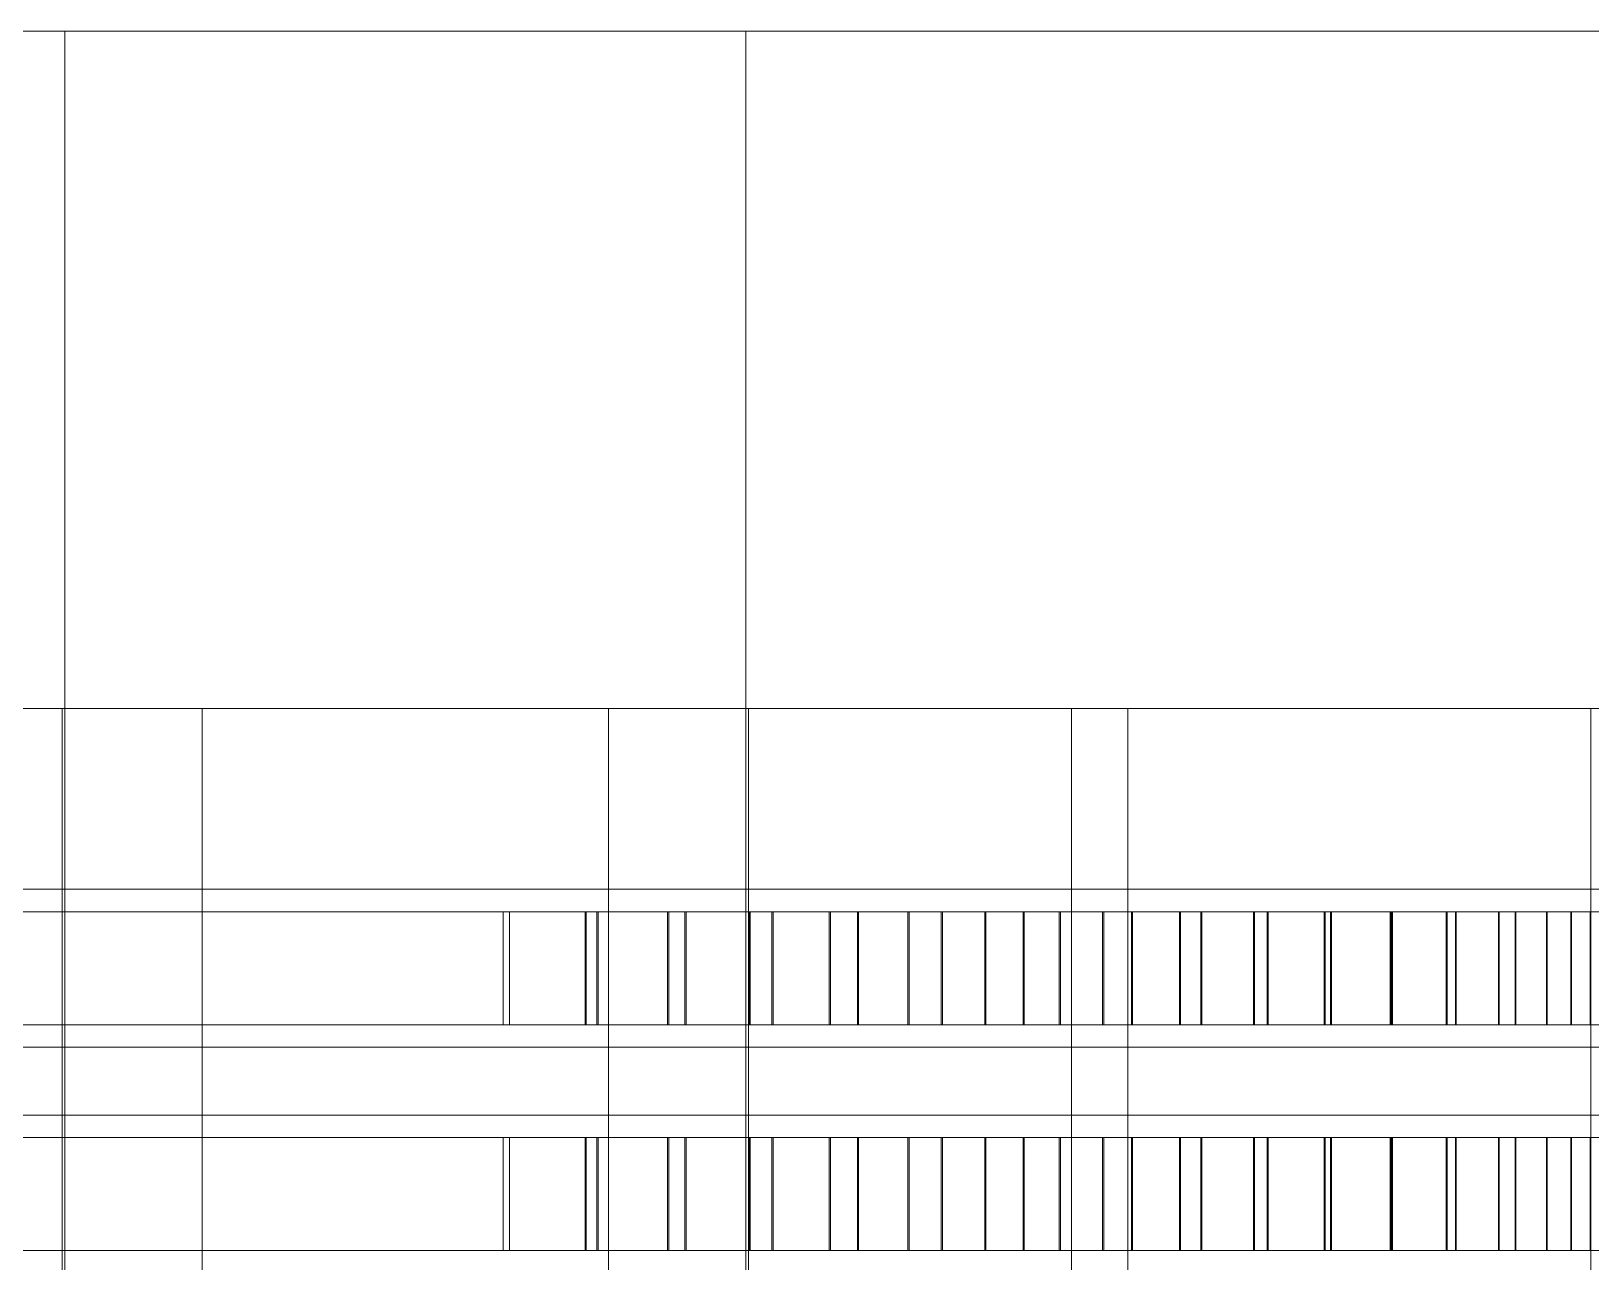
# Model space of a CAD drawing. Header units: millimetres. Extents: x -1970 to 59977, y -65068 to 6837.
# Drawn here: x 27065 to 27203.2, y -19559 to -19450 of the extents above; entities that cross this region are included whole.
import ezdxf

# ---------------------------------------------------------------- set-up
doc = ezdxf.new("R2010")
doc.units = ezdxf.units.MM
doc.layers.add('superior_briquetadora', color=7, linetype='Continuous', lineweight=0)

msp = doc.modelspace()

# ---------------------------------------------------------------- linework, layer by layer
at = {"layer": 'superior_briquetadora'}
for p, q in [((27049.229, -19450), (27068.58, -19450)), ((27071.011, -19450), (27068.024, -19450)), ((27068.024, -19450), (27068.024, -19599.2)), ((27068.58, -19450), (27088.279, -19450)), ((27079.381, -19450), (27071.011, -19450)), ((27091.475, -19450), (27079.381, -19450)), ((27088.279, -19450), (27108.094, -19450)), ((27104.898, -19450), (27091.475, -19450)), ((27116.993, -19450), (27104.898, -19450)), ((27108.094, -19450), (27127.793, -19450)), ((27125.362, -19450), (27116.993, -19450)), ((27128.349, -19450), (27125.362, -19450)), ((27127.793, -19450), (27147.144, -19450)), ((27128.349, -19450), (27128.349, -19599.2)), ((27147.144, -19450), (27165.922, -19450)), ((27165.922, -19450), (27183.905, -19450)), ((27183.905, -19450), (27200.884, -19450)), ((27200.884, -19450), (27216.658, -19450)), ((27050.692, -19510), (27069.259, -19510)), ((27071.527, -19510), (27062.305, -19510)), ((27067.787, -19510), (27067.787, -19660)), ((27070.797, -19510), (27067.787, -19510)), ((27069.259, -19510), (27088.472, -19510)), ((27079.232, -19510), (27070.797, -19510)), ((27077.909, -19510), (27071.527, -19510)), ((27080.187, -19510), (27077.909, -19510)), ((27091.422, -19510), (27079.232, -19510)), ((27080.187, -19660), (27080.187, -19510)), ((27088.472, -19510), (27107.901, -19510)), ((27104.951, -19510), (27091.422, -19510)), ((27117.141, -19510), (27104.951, -19510)), ((27107.901, -19510), (27127.114, -19510)), ((27116.187, -19660), (27116.187, -19510)), ((27118.464, -19510), (27116.187, -19510)), ((27125.576, -19510), (27117.141, -19510)), ((27124.846, -19510), (27118.464, -19510)), ((27134.069, -19510), (27124.846, -19510)), ((27128.587, -19510), (27125.576, -19510)), ((27127.114, -19510), (27145.681, -19510)), ((27128.587, -19510), (27128.587, -19660)), ((27144.305, -19510), (27134.069, -19510)), ((27153.527, -19510), (27144.305, -19510)), ((27145.681, -19510), (27163.187, -19510)), ((27159.909, -19510), (27153.527, -19510)), ((27157.187, -19660), (27157.187, -19510)), ((27159.464, -19510), (27157.187, -19510)), ((27165.846, -19510), (27159.464, -19510)), ((27162.187, -19510), (27159.909, -19510)), ((27162.187, -19660), (27162.187, -19510)), ((27163.187, -19510), (27179.24, -19510)), ((27175.069, -19510), (27165.846, -19510)), ((27185.305, -19510), (27175.069, -19510)), ((27179.24, -19510), (27193.483, -19510)), ((27194.527, -19510), (27185.305, -19510)), ((27193.483, -19510), (27205.598, -19510)), ((27200.909, -19510), (27194.527, -19510)), ((27203.187, -19510), (27200.909, -19510)), ((27203.187, -19660), (27203.187, -19510)), ((27049.983, -19526), (27068.728, -19526)), ((27050.692, -19526), (27069.259, -19526)), ((27068.728, -19526), (27088.277, -19526)), ((27069.259, -19526), (27088.472, -19526)), ((27088.277, -19526), (27108.096, -19526)), ((27088.472, -19526), (27107.901, -19526)), ((27107.901, -19526), (27127.114, -19526)), ((27108.096, -19526), (27127.645, -19526)), ((27127.114, -19526), (27145.681, -19526)), ((27127.645, -19526), (27146.39, -19526)), ((27145.681, -19526), (27163.187, -19526)), ((27146.39, -19526), (27163.82, -19526)), ((27163.187, -19526), (27179.24, -19526)), ((27163.82, -19526), (27179.46, -19526)), ((27179.24, -19526), (27193.483, -19526)), ((27179.46, -19526), (27192.883, -19526)), ((27192.883, -19526), (27203.723, -19526)), ((27193.483, -19526), (27205.598, -19526)), ((25349.739, -19528), (27106.851, -19528)), ((25350.312, -19528), (27107.423, -19528)), ((27114.11, -19528), (25367.799, -19528)), ((27115.163, -19528), (25368.852, -19528)), ((27106.851, -19528), (27114.217, -19528)), ((27106.851, -19538), (27106.851, -19528)), ((27107.423, -19528), (27115.277, -19528)), ((27107.423, -19538), (27107.423, -19528)), ((27121.418, -19528), (27114.11, -19528)), ((27114.11, -19538), (27114.11, -19528)), ((27114.217, -19528), (27121.523, -19528)), ((27114.217, -19538), (27114.217, -19528)), ((27122.954, -19528), (27115.163, -19528)), ((27115.163, -19538), (27115.163, -19528)), ((27115.277, -19528), (27123.066, -19528)), ((27115.277, -19538), (27115.277, -19528)), ((27128.638, -19528), (27121.418, -19528)), ((27121.418, -19538), (27121.418, -19528)), ((27121.523, -19528), (27128.742, -19528)), ((27121.523, -19538), (27121.523, -19528)), ((27130.651, -19528), (27122.954, -19528)), ((27122.954, -19538), (27122.954, -19528)), ((27123.066, -19528), (27130.762, -19528)), ((27123.066, -19538), (27123.066, -19528)), ((27135.744, -19528), (27128.638, -19528)), ((27128.638, -19538), (27128.638, -19528)), ((27128.742, -19528), (27135.846, -19528)), ((27128.742, -19538), (27128.742, -19528)), ((27138.227, -19528), (27130.651, -19528)), ((27130.651, -19538), (27130.651, -19528)), ((27130.762, -19528), (27138.336, -19528)), ((27130.762, -19538), (27130.762, -19528)), ((27142.71, -19528), (27135.744, -19528)), ((27135.744, -19538), (27135.744, -19528)), ((27135.846, -19528), (27142.809, -19528)), ((27135.846, -19538), (27135.846, -19528)), ((27145.653, -19528), (27138.227, -19528)), ((27138.227, -19538), (27138.227, -19528)), ((27138.336, -19528), (27145.76, -19528)), ((27138.336, -19538), (27138.336, -19528)), ((27149.508, -19528), (27142.71, -19528)), ((27142.71, -19538), (27142.71, -19528)), ((27142.809, -19528), (27149.606, -19528)), ((27142.809, -19538), (27142.809, -19528)), ((27152.902, -19528), (27145.653, -19528)), ((27145.653, -19538), (27145.653, -19528)), ((27145.76, -19528), (27153.005, -19528)), ((27145.76, -19538), (27145.76, -19528)), ((27156.115, -19528), (27149.508, -19528)), ((27149.508, -19538), (27149.508, -19528)), ((27149.606, -19528), (27156.209, -19528)), ((27149.606, -19538), (27149.606, -19528)), ((27159.945, -19528), (27152.902, -19528)), ((27152.902, -19538), (27152.902, -19528)), ((27153.005, -19528), (27160.045, -19528)), ((27153.005, -19538), (27153.005, -19528)), ((27162.505, -19528), (27156.115, -19528)), ((27156.115, -19538), (27156.115, -19528)), ((27156.209, -19528), (27162.596, -19528)), ((27156.209, -19538), (27156.209, -19528)), ((27166.757, -19528), (27159.945, -19528)), ((27159.945, -19538), (27159.945, -19528)), ((27160.045, -19528), (27166.854, -19528)), ((27160.045, -19538), (27160.045, -19528)), ((27168.653, -19528), (27162.505, -19528)), ((27162.505, -19538), (27162.505, -19528)), ((27162.596, -19528), (27168.741, -19528)), ((27162.596, -19538), (27162.596, -19528)), ((27173.312, -19528), (27166.757, -19528)), ((27166.757, -19538), (27166.757, -19528)), ((27166.854, -19528), (27173.405, -19528)), ((27166.854, -19538), (27166.854, -19528)), ((27174.538, -19528), (27168.653, -19528)), ((27168.653, -19538), (27168.653, -19528)), ((27168.741, -19528), (27174.621, -19528)), ((27168.741, -19538), (27168.741, -19528)), ((27179.586, -19528), (27173.312, -19528)), ((27173.312, -19538), (27173.312, -19528)), ((27173.405, -19528), (27179.675, -19528)), ((27173.405, -19538), (27173.405, -19528)), ((27180.137, -19528), (27174.538, -19528)), ((27174.538, -19538), (27174.538, -19528)), ((27174.621, -19528), (27180.216, -19528)), ((27174.621, -19538), (27174.621, -19528)), ((27185.555, -19528), (27179.586, -19528)), ((27179.586, -19538), (27179.586, -19528)), ((27179.675, -19528), (27185.64, -19528)), ((27179.675, -19538), (27179.675, -19528)), ((27185.429, -19528), (27180.137, -19528)), ((27180.137, -19538), (27180.137, -19528)), ((27180.216, -19528), (27185.503, -19528)), ((27180.216, -19538), (27180.216, -19528)), ((27190.394, -19528), (27185.429, -19528)), ((27185.429, -19538), (27185.429, -19528)), ((27185.503, -19528), (27190.464, -19528)), ((27185.503, -19538), (27185.503, -19528)), ((27191.197, -19528), (27185.555, -19528)), ((27185.555, -19538), (27185.555, -19528)), ((27185.64, -19528), (27191.276, -19528)), ((27185.64, -19538), (27185.64, -19528)), ((27195.014, -19528), (27190.394, -19528)), ((27190.394, -19538), (27190.394, -19528)), ((27190.464, -19528), (27195.079, -19528)), ((27190.464, -19538), (27190.464, -19528)), ((27196.491, -19528), (27191.197, -19528)), ((27191.197, -19538), (27191.197, -19528)), ((27191.276, -19528), (27196.565, -19528)), ((27191.276, -19538), (27191.276, -19528)), ((27199.272, -19528), (27195.014, -19528)), ((27195.014, -19538), (27195.014, -19528)), ((27195.079, -19528), (27199.331, -19528)), ((27195.079, -19538), (27195.079, -19528)), ((27201.416, -19528), (27196.491, -19528)), ((27196.491, -19538), (27196.491, -19528)), ((27196.565, -19528), (27201.485, -19528)), ((27196.565, -19538), (27196.565, -19528)), ((27203.15, -19528), (27199.272, -19528)), ((27199.272, -19538), (27199.272, -19528)), ((27199.331, -19528), (27203.204, -19528)), ((27199.331, -19538), (27199.331, -19528)), ((27205.955, -19528), (27201.416, -19528)), ((27201.416, -19538), (27201.416, -19528)), ((27201.485, -19528), (27206.018, -19528)), ((27201.485, -19538), (27201.485, -19528)), ((27206.636, -19528), (27203.15, -19528)), ((27203.15, -19538), (27203.15, -19528)), ((25349.739, -19538), (27106.851, -19538)), ((25350.312, -19538), (27107.423, -19538)), ((27114.11, -19538), (25367.799, -19538)), ((27115.163, -19538), (25368.852, -19538)), ((27106.851, -19538), (27114.217, -19538)), ((27107.423, -19538), (27115.277, -19538)), ((27121.418, -19538), (27114.11, -19538)), ((27114.217, -19538), (27121.523, -19538)), ((27122.954, -19538), (27115.163, -19538)), ((27115.277, -19538), (27123.066, -19538)), ((27128.638, -19538), (27121.418, -19538)), ((27121.523, -19538), (27128.742, -19538)), ((27130.651, -19538), (27122.954, -19538)), ((27123.066, -19538), (27130.762, -19538)), ((27135.744, -19538), (27128.638, -19538)), ((27128.742, -19538), (27135.846, -19538)), ((27138.227, -19538), (27130.651, -19538)), ((27130.762, -19538), (27138.336, -19538)), ((27142.71, -19538), (27135.744, -19538)), ((27135.846, -19538), (27142.809, -19538)), ((27145.653, -19538), (27138.227, -19538)), ((27138.336, -19538), (27145.76, -19538)), ((27149.508, -19538), (27142.71, -19538)), ((27142.809, -19538), (27149.606, -19538)), ((27152.902, -19538), (27145.653, -19538)), ((27145.76, -19538), (27153.005, -19538)), ((27156.115, -19538), (27149.508, -19538)), ((27149.606, -19538), (27156.209, -19538)), ((27159.945, -19538), (27152.902, -19538)), ((27153.005, -19538), (27160.045, -19538)), ((27162.505, -19538), (27156.115, -19538)), ((27156.209, -19538), (27162.596, -19538)), ((27166.757, -19538), (27159.945, -19538)), ((27160.045, -19538), (27166.854, -19538)), ((27168.653, -19538), (27162.505, -19538)), ((27162.596, -19538), (27168.741, -19538)), ((27173.312, -19538), (27166.757, -19538)), ((27166.854, -19538), (27173.405, -19538)), ((27174.538, -19538), (27168.653, -19538)), ((27168.741, -19538), (27174.621, -19538)), ((27179.586, -19538), (27173.312, -19538)), ((27173.405, -19538), (27179.675, -19538)), ((27180.137, -19538), (27174.538, -19538)), ((27174.621, -19538), (27180.216, -19538)), ((27185.555, -19538), (27179.586, -19538)), ((27179.675, -19538), (27185.64, -19538)), ((27185.429, -19538), (27180.137, -19538)), ((27180.216, -19538), (27185.503, -19538)), ((27190.394, -19538), (27185.429, -19538)), ((27185.503, -19538), (27190.464, -19538)), ((27191.197, -19538), (27185.555, -19538)), ((27185.64, -19538), (27191.276, -19538)), ((27195.014, -19538), (27190.394, -19538)), ((27190.464, -19538), (27195.079, -19538)), ((27196.491, -19538), (27191.197, -19538)), ((27191.276, -19538), (27196.565, -19538)), ((27199.272, -19538), (27195.014, -19538)), ((27195.079, -19538), (27199.331, -19538)), ((27201.416, -19538), (27196.491, -19538)), ((27196.565, -19538), (27201.485, -19538)), ((27203.15, -19538), (27199.272, -19538)), ((27199.331, -19538), (27203.204, -19538)), ((27205.955, -19538), (27201.416, -19538)), ((27201.485, -19538), (27206.018, -19538)), ((27206.636, -19538), (27203.15, -19538)), ((27049.983, -19540), (27068.728, -19540)), ((27050.692, -19540), (27069.259, -19540)), ((27068.728, -19540), (27088.277, -19540)), ((27069.259, -19540), (27088.472, -19540)), ((27088.277, -19540), (27108.096, -19540)), ((27088.472, -19540), (27107.901, -19540)), ((27107.901, -19540), (27127.114, -19540)), ((27108.096, -19540), (27127.645, -19540)), ((27127.114, -19540), (27145.681, -19540)), ((27127.645, -19540), (27146.39, -19540)), ((27145.681, -19540), (27163.187, -19540)), ((27146.39, -19540), (27163.82, -19540)), ((27163.187, -19540), (27179.24, -19540)), ((27163.82, -19540), (27179.46, -19540)), ((27179.24, -19540), (27193.483, -19540)), ((27179.46, -19540), (27192.883, -19540)), ((27192.883, -19540), (27203.723, -19540)), ((27193.483, -19540), (27205.598, -19540)), ((27049.983, -19546), (27068.728, -19546)), ((27050.692, -19546), (27069.259, -19546)), ((27068.728, -19546), (27088.277, -19546)), ((27069.259, -19546), (27088.472, -19546)), ((27088.277, -19546), (27108.096, -19546)), ((27088.472, -19546), (27107.901, -19546)), ((27107.901, -19546), (27127.114, -19546)), ((27108.096, -19546), (27127.645, -19546)), ((27127.114, -19546), (27145.681, -19546)), ((27127.645, -19546), (27146.39, -19546)), ((27145.681, -19546), (27163.187, -19546)), ((27146.39, -19546), (27163.82, -19546)), ((27163.187, -19546), (27179.24, -19546)), ((27163.82, -19546), (27179.46, -19546)), ((27179.24, -19546), (27193.483, -19546)), ((27179.46, -19546), (27192.883, -19546)), ((27192.883, -19546), (27203.723, -19546)), ((27193.483, -19546), (27205.598, -19546)), ((25349.739, -19548), (27106.851, -19548)), ((25350.312, -19548), (27107.423, -19548)), ((27114.11, -19548), (25367.799, -19548)), ((27115.163, -19548), (25368.852, -19548)), ((27106.851, -19548), (27114.217, -19548)), ((27106.851, -19558), (27106.851, -19548)), ((27107.423, -19548), (27115.277, -19548)), ((27107.423, -19558), (27107.423, -19548)), ((27121.418, -19548), (27114.11, -19548)), ((27114.11, -19558), (27114.11, -19548)), ((27114.217, -19548), (27121.523, -19548)), ((27114.217, -19558), (27114.217, -19548)), ((27122.954, -19548), (27115.163, -19548)), ((27115.163, -19558), (27115.163, -19548)), ((27115.277, -19548), (27123.066, -19548)), ((27115.277, -19558), (27115.277, -19548)), ((27128.638, -19548), (27121.418, -19548)), ((27121.418, -19558), (27121.418, -19548)), ((27121.523, -19548), (27128.742, -19548)), ((27121.523, -19558), (27121.523, -19548)), ((27130.651, -19548), (27122.954, -19548)), ((27122.954, -19558), (27122.954, -19548)), ((27123.066, -19548), (27130.762, -19548)), ((27123.066, -19558), (27123.066, -19548)), ((27135.744, -19548), (27128.638, -19548)), ((27128.638, -19558), (27128.638, -19548)), ((27128.742, -19548), (27135.846, -19548)), ((27128.742, -19558), (27128.742, -19548)), ((27138.227, -19548), (27130.651, -19548)), ((27130.651, -19558), (27130.651, -19548)), ((27130.762, -19548), (27138.336, -19548)), ((27130.762, -19558), (27130.762, -19548)), ((27142.71, -19548), (27135.744, -19548)), ((27135.744, -19558), (27135.744, -19548)), ((27135.846, -19548), (27142.809, -19548)), ((27135.846, -19558), (27135.846, -19548)), ((27145.653, -19548), (27138.227, -19548)), ((27138.227, -19558), (27138.227, -19548)), ((27138.336, -19548), (27145.76, -19548)), ((27138.336, -19558), (27138.336, -19548)), ((27149.508, -19548), (27142.71, -19548)), ((27142.71, -19558), (27142.71, -19548)), ((27142.809, -19548), (27149.606, -19548)), ((27142.809, -19558), (27142.809, -19548)), ((27152.902, -19548), (27145.653, -19548)), ((27145.653, -19558), (27145.653, -19548)), ((27145.76, -19548), (27153.005, -19548)), ((27145.76, -19558), (27145.76, -19548)), ((27156.115, -19548), (27149.508, -19548)), ((27149.508, -19558), (27149.508, -19548)), ((27149.606, -19548), (27156.209, -19548)), ((27149.606, -19558), (27149.606, -19548)), ((27159.945, -19548), (27152.902, -19548)), ((27152.902, -19558), (27152.902, -19548)), ((27153.005, -19548), (27160.045, -19548)), ((27153.005, -19558), (27153.005, -19548)), ((27162.505, -19548), (27156.115, -19548)), ((27156.115, -19558), (27156.115, -19548)), ((27156.209, -19548), (27162.596, -19548)), ((27156.209, -19558), (27156.209, -19548)), ((27166.757, -19548), (27159.945, -19548)), ((27159.945, -19558), (27159.945, -19548)), ((27160.045, -19548), (27166.854, -19548)), ((27160.045, -19558), (27160.045, -19548)), ((27168.653, -19548), (27162.505, -19548)), ((27162.505, -19558), (27162.505, -19548)), ((27162.596, -19548), (27168.741, -19548)), ((27162.596, -19558), (27162.596, -19548)), ((27173.312, -19548), (27166.757, -19548)), ((27166.757, -19558), (27166.757, -19548)), ((27166.854, -19548), (27173.405, -19548)), ((27166.854, -19558), (27166.854, -19548)), ((27174.538, -19548), (27168.653, -19548)), ((27168.653, -19558), (27168.653, -19548)), ((27168.741, -19548), (27174.621, -19548)), ((27168.741, -19558), (27168.741, -19548)), ((27179.586, -19548), (27173.312, -19548)), ((27173.312, -19558), (27173.312, -19548)), ((27173.405, -19548), (27179.675, -19548)), ((27173.405, -19558), (27173.405, -19548)), ((27180.137, -19548), (27174.538, -19548)), ((27174.538, -19558), (27174.538, -19548)), ((27174.621, -19548), (27180.216, -19548)), ((27174.621, -19558), (27174.621, -19548)), ((27185.555, -19548), (27179.586, -19548)), ((27179.586, -19558), (27179.586, -19548)), ((27179.675, -19548), (27185.64, -19548)), ((27179.675, -19558), (27179.675, -19548)), ((27185.429, -19548), (27180.137, -19548)), ((27180.137, -19558), (27180.137, -19548)), ((27180.216, -19548), (27185.503, -19548)), ((27180.216, -19558), (27180.216, -19548)), ((27190.394, -19548), (27185.429, -19548)), ((27185.429, -19558), (27185.429, -19548)), ((27185.503, -19548), (27190.464, -19548)), ((27185.503, -19558), (27185.503, -19548)), ((27191.197, -19548), (27185.555, -19548)), ((27185.555, -19558), (27185.555, -19548)), ((27185.64, -19548), (27191.276, -19548)), ((27185.64, -19558), (27185.64, -19548)), ((27195.014, -19548), (27190.394, -19548)), ((27190.394, -19558), (27190.394, -19548)), ((27190.464, -19548), (27195.079, -19548)), ((27190.464, -19558), (27190.464, -19548)), ((27196.491, -19548), (27191.197, -19548)), ((27191.197, -19558), (27191.197, -19548)), ((27191.276, -19548), (27196.565, -19548)), ((27191.276, -19558), (27191.276, -19548)), ((27199.272, -19548), (27195.014, -19548)), ((27195.014, -19558), (27195.014, -19548)), ((27195.079, -19548), (27199.331, -19548)), ((27195.079, -19558), (27195.079, -19548)), ((27201.416, -19548), (27196.491, -19548)), ((27196.491, -19558), (27196.491, -19548)), ((27196.565, -19548), (27201.485, -19548)), ((27196.565, -19558), (27196.565, -19548)), ((27203.15, -19548), (27199.272, -19548)), ((27199.272, -19558), (27199.272, -19548)), ((27199.331, -19548), (27203.204, -19548)), ((27199.331, -19558), (27199.331, -19548)), ((27205.955, -19548), (27201.416, -19548)), ((27201.416, -19558), (27201.416, -19548)), ((27201.485, -19548), (27206.018, -19548)), ((27201.485, -19558), (27201.485, -19548)), ((27206.636, -19548), (27203.15, -19548)), ((27203.15, -19558), (27203.15, -19548)), ((25349.739, -19558), (27106.851, -19558)), ((25350.312, -19558), (27107.423, -19558)), ((27114.11, -19558), (25367.799, -19558)), ((27115.163, -19558), (25368.852, -19558)), ((27106.851, -19558), (27114.217, -19558)), ((27107.423, -19558), (27115.277, -19558)), ((27121.418, -19558), (27114.11, -19558)), ((27114.217, -19558), (27121.523, -19558)), ((27122.954, -19558), (27115.163, -19558)), ((27115.277, -19558), (27123.066, -19558)), ((27128.638, -19558), (27121.418, -19558)), ((27121.523, -19558), (27128.742, -19558)), ((27130.651, -19558), (27122.954, -19558)), ((27123.066, -19558), (27130.762, -19558)), ((27135.744, -19558), (27128.638, -19558)), ((27128.742, -19558), (27135.846, -19558)), ((27138.227, -19558), (27130.651, -19558)), ((27130.762, -19558), (27138.336, -19558)), ((27142.71, -19558), (27135.744, -19558)), ((27135.846, -19558), (27142.809, -19558)), ((27145.653, -19558), (27138.227, -19558)), ((27138.336, -19558), (27145.76, -19558)), ((27149.508, -19558), (27142.71, -19558)), ((27142.809, -19558), (27149.606, -19558)), ((27152.902, -19558), (27145.653, -19558)), ((27145.76, -19558), (27153.005, -19558)), ((27156.115, -19558), (27149.508, -19558)), ((27149.606, -19558), (27156.209, -19558)), ((27159.945, -19558), (27152.902, -19558)), ((27153.005, -19558), (27160.045, -19558)), ((27162.505, -19558), (27156.115, -19558)), ((27156.209, -19558), (27162.596, -19558)), ((27166.757, -19558), (27159.945, -19558)), ((27160.045, -19558), (27166.854, -19558)), ((27168.653, -19558), (27162.505, -19558)), ((27162.596, -19558), (27168.741, -19558)), ((27173.312, -19558), (27166.757, -19558)), ((27166.854, -19558), (27173.405, -19558)), ((27174.538, -19558), (27168.653, -19558)), ((27168.741, -19558), (27174.621, -19558)), ((27179.586, -19558), (27173.312, -19558)), ((27173.405, -19558), (27179.675, -19558)), ((27180.137, -19558), (27174.538, -19558)), ((27174.621, -19558), (27180.216, -19558)), ((27185.555, -19558), (27179.586, -19558)), ((27179.675, -19558), (27185.64, -19558)), ((27185.429, -19558), (27180.137, -19558)), ((27180.216, -19558), (27185.503, -19558)), ((27190.394, -19558), (27185.429, -19558)), ((27185.503, -19558), (27190.464, -19558)), ((27191.197, -19558), (27185.555, -19558)), ((27185.64, -19558), (27191.276, -19558)), ((27195.014, -19558), (27190.394, -19558)), ((27190.464, -19558), (27195.079, -19558)), ((27196.491, -19558), (27191.197, -19558)), ((27191.276, -19558), (27196.565, -19558)), ((27199.272, -19558), (27195.014, -19558)), ((27195.079, -19558), (27199.331, -19558)), ((27201.416, -19558), (27196.491, -19558)), ((27196.565, -19558), (27201.485, -19558)), ((27203.15, -19558), (27199.272, -19558)), ((27199.331, -19558), (27203.204, -19558)), ((27205.955, -19558), (27201.416, -19558)), ((27201.485, -19558), (27206.018, -19558)), ((27206.636, -19558), (27203.15, -19558))]:
    msp.add_line(p, q, dxfattribs=at)

doc.saveas('drawing.dxf')
